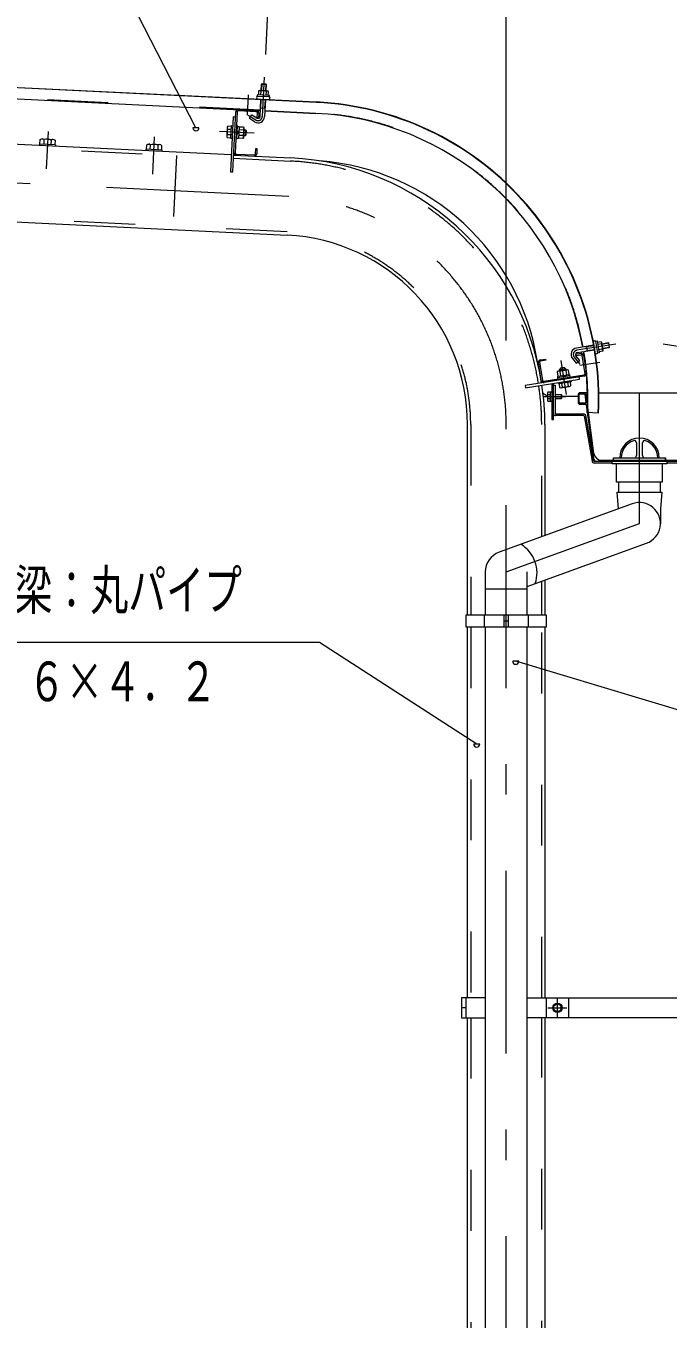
# Model space of a CAD drawing. Units: millimetres, scale not verified. Extents: x -35377 to 35394, y -16800 to 16800.
# Drawn here: x 19125 to 22498, y 6356 to 13151 of the extents above; entities that cross this region are included whole.
import ezdxf
from ezdxf.enums import TextEntityAlignment as Align

# ---------------------------------------------------------------- set-up
doc = ezdxf.new("R2010")
doc.units = ezdxf.units.MM
doc.header["$LTSCALE"] = 80
doc.linetypes.add('USER2', pattern=[10, 4, -6])
doc.linetypes.add('USER3', pattern=[24, 12, -5, 2, -5])
for name, color, linetype, lineweight in [('0-6_2-02BOLD', 7, 'Continuous', 18), ('0-7_2-12HIDDEN', 3, 'USER2', 18), ('0-8_2-22CENTER', 3, 'USER3', 18), ('0-9_2-42THIN', 4, 'Continuous', 18), ('0-A_2-52DIM', 3, 'Continuous', 18)]:
    doc.layers.add(name, color=color, linetype=linetype, lineweight=lineweight)
doc.styles.add('ＭＳ ゴシック', font='')
doc.styles.get('ＭＳ ゴシック').set_extended_font_data('MS Gothic')

msp = doc.modelspace()

# ---------------------------------------------------------------- linework, layer by layer
at = {"layer": '0-6_2-02BOLD'}
for p, q in [((20650.84, 12749.19), (12608.5, 13142.53)), ((12608.6, 13144.53), (20650.93, 12751.19)), ((17184.19, 12860.68), (20356.4, 12705.53)), ((20359.45, 12787.88), (20360.45, 12808.34)), ((20386.39, 12807.07), (20385.39, 12786.61)), ((20354.93, 12675.31), (20359.24, 12763.46)), ((20357.13, 12720.38), (20381.1, 12719.2)), ((20383.21, 12762.29), (20378.9, 12674.14)), ((20212.54, 12384.17), (20227.94, 12698.99)), ((20234.33, 12698.69), (20223.85, 12484.54)), ((20335.32, 12700.15), (20241.04, 12704.76)), ((20325.75, 12646.83), (20299.54, 12663.73)), ((20380.38, 12704.35), (20648, 12691.27)), ((20204.05, 12472.69), (17020.65, 12628.38)), ((20202.79, 12577.87), (20183.61, 12578.81)), ((20185.08, 12608.8), (20204.26, 12607.86)), ((20235.09, 12583.31), (20243.48, 12590.91)), ((20243.87, 12598.9), (20235.48, 12591.3)), ((20265.93, 12574.79), (20242.75, 12575.92)), ((20244.22, 12605.9), (20267.4, 12604.77)), ((19219.98, 12553.26), (19218.79, 12528.9)), ((19258, 12526.99), (19259.19, 12551.34)), ((19280.34, 12525.89), (19279.96, 12517.9)), ((19778.12, 12501.55), (19779.32, 12525.9)), ((19818.52, 12523.98), (19817.33, 12499.63)), ((19838.13, 12523.02), (19836.94, 12498.67)), ((20233.83, 12557.34), (20227.43, 12557.64)), ((19839.67, 12498.54), (19839.28, 12490.55)), ((20216.84, 12472.07), (20516.47, 12457.4)), ((20229.94, 12477.84), (20324.22, 12473.23)), ((22185.55, 11485), (22189.29, 11461.29)), ((22013.63, 11418.88), (22040.49, 11423.14)), ((22107.44, 11472.62), (22017.25, 11458.34)), ((22021, 11434.64), (22111.57, 11448.98)), ((22062.57, 11324.58), (22047.8, 11417.82)), ((22054.13, 11418.82), (22068.9, 11325.58)), ((22069.17, 11466.55), (22072.93, 11442.85)), ((22148.59, 11480.14), (22128.35, 11476.93)), ((22132.42, 11451.28), (22152.65, 11454.48)), ((21831.85, 11288.03), (21817.08, 11381.28)), ((21823.41, 11382.28), (21838.17, 11289.04)), ((21952.74, 11355.79), (21959.61, 11350.8)), ((21995.83, 11402.56), (22015.46, 11378.31)), ((21845.49, 11283.72), (22057.26, 11317.26)), ((21934.29, 11312.37), (21930.67, 11335.3)), ((21942.47, 11305.56), (21949.12, 11314.72)), ((21957.03, 11315.97), (21950.38, 11306.81)), ((21960.32, 11340), (21963.95, 11317.07)), ((22033.39, 11294.04), (22031.4, 11306.68)), ((21866.36, 11214.62), (21880.33, 11214.62)), ((21895.93, 11083.07), (21895.93, 11272.27)), ((21895.93, 11263.07), (21905.13, 11263.07)), ((21905.13, 11263.07), (21905.13, 11114.27)), ((21905.13, 11215.07), (21936.33, 11215.07)), ((21943.57, 11253.89), (21940.55, 11272.86)), ((21970.21, 11277.55), (21973.21, 11258.58)), ((22025.93, 11213.07), (22025.93, 11173.07)), ((22031.93, 11173.07), (22031.93, 11213.07)), ((22074.43, 11223.07), (22035.93, 11223.07)), ((22035.93, 11217.07), (22057.18, 11217.07)), ((22061.14, 11213.6), (22066.49, 11173.6)), ((22108.56, 10903.78), (22067.09, 11214.39)), ((22134.44, 11223.07), (22561.42, 11223.07)), ((21880.33, 11191.52), (21866.36, 11191.52)), ((21940.34, 11204.97), (22027.62, 11205.73)), ((22062.52, 11169.07), (22035.93, 11169.07)), ((22035.93, 11163.07), (22064.39, 11163.07)), ((22068.35, 11159.6), (22105.62, 10880.43)), ((21907.14, 11112.27), (22054.6, 11112.27)), ((22054.6, 11103.07), (21907.14, 11103.07)), ((22056.57, 11101.42), (22098.58, 10863.13)), ((22107.64, 10864.72), (22065.63, 11103.01)), ((22132.07, 11116.89), (22072.14, 11119.82)), ((21444.73, 10055.89), (21444.73, 11055.89)), ((21851.13, 11055.89), (21851.13, 10472.86)), ((22331.94, 10960.27), (22331.94, 10893.07)), ((22363.94, 10893.07), (22363.94, 10960.27)), ((22483.93, 10869.07), (22483.93, 10881.07)), ((22109.61, 10863.07), (22586.26, 10863.07)), ((22203.94, 10853.87), (22109.61, 10853.87)), ((22148.2, 10869.07), (22547.67, 10869.07)), ((22491.94, 10862.27), (22491.94, 10850.27)), ((22586.26, 10853.87), (22491.94, 10853.87)), ((22237.92, 10754.26), (22237.92, 10701.67)), ((22457.93, 10701.67), (22457.93, 10754.26)), ((22237.93, 10613.68), (22229.92, 10701.67)), ((22310.31, 10640.02), (21610.31, 10385.2)), ((21757.92, 10204.86), (22385.57, 10433.29)), ((21537.92, 10281.84), (21537.92, 10055.89)), ((21757.92, 10055.89), (21757.92, 10281.84)), ((21851.13, 10238.79), (21851.13, 10055.89)), ((21757.92, 10192.05), (21537.9, 10192.05)), ((21444.73, 8043.89), (21444.73, 9991.89)), ((21531.52, 10055.89), (21531.52, 9991.89)), ((21537.92, 9991.89), (21537.92, 2826.27)), ((21635.73, 10055.89), (21635.73, 9991.89)), ((21660.13, 10023.89), (21635.73, 10023.89)), ((21660.13, 9991.89), (21660.13, 10055.89)), ((21757.96, 2826.27), (21757.96, 9991.89)), ((21764.3, 9991.89), (21764.3, 10055.89)), ((21851.13, 9991.89), (21851.13, 8043.89)), ((21438.32, 7939.89), (21438.32, 8043.89)), ((21857.52, 8043.89), (21857.52, 7939.89)), ((21977.53, 7939.89), (21977.53, 8043.89)), ((21438.32, 7991.9), (21413.92, 7991.9)), ((21444.73, 2826.27), (21444.73, 7939.89)), ((21851.13, 7939.89), (21851.13, 2826.28))]:
    msp.add_line(p, q, dxfattribs=at)
for points in [[(20361.53, 12810.3), (20363.26, 12845.51), (20387.22, 12844.34), (20385.51, 12809.13)], [(20363.26, 12845.51), (20365.35, 12847.41), (20385.32, 12846.44), (20387.22, 12844.34)], [(13824.48, 12784.69), (13952.36, 12371.56), (20496.62, 12051.5)], [(20398.36, 12785.97), (20399.36, 12806.44), (20395.99, 12808.61), (20351.04, 12810.82), (20347.47, 12808.97), (20346.46, 12788.51)], [(20226.61, 12671.82), (20213.81, 12672.45), (20199.75, 12384.8), (20212.54, 12384.17)], [(20299.54, 12663.73), (20312.54, 12683.9), (20338.75, 12667.01)], [(20347.79, 12693.13), (20346.47, 12665.96), (20340.07, 12666.28), (20341.4, 12693.44)], [(20204.99, 12622.86), (20185.8, 12623.79), (20182.78, 12619.11), (20180.32, 12568.77), (20182.86, 12563.82), (20202.06, 12562.87)], [(20208.26, 12558.58), (20201.85, 12558.9), (20205.18, 12626.83), (20211.57, 12626.51)], [(20233.83, 12557.34), (20237.15, 12625.26), (20230.76, 12625.57)], [(20237.01, 12622.46), (20245, 12622.07), (20241.96, 12559.75), (20233.96, 12560.14)], [(20244.95, 12620.9), (20268.14, 12619.76), (20270.68, 12614.81), (20268.22, 12564.47), (20265.19, 12559.78), (20242.01, 12560.92)], [(20270.23, 12605.62), (20278.22, 12605.23), (20276.66, 12573.27), (20268.66, 12573.66)], [(20276.66, 12573.27), (20282.94, 12578.97), (20283.93, 12598.95), (20278.22, 12605.23)], [(19280.34, 12525.89), (19196.45, 12529.99), (19196.06, 12522)], [(19199.18, 12529.86), (19200.38, 12554.21), (19206.8, 12557.52), (19272.72, 12554.3), (19278.8, 12550.38), (19277.61, 12526.02)], [(19758.51, 12502.51), (19759.71, 12526.86), (19766.12, 12530.17), (19832.05, 12526.95), (19838.13, 12523.02)], [(20330.93, 12479.3), (20332.25, 12506.46), (20338.65, 12506.16), (20337.32, 12478.99)], [(19839.67, 12498.54), (19755.78, 12502.64), (19755.38, 12494.65)], [(22126.32, 11489.77), (22146.56, 11492.97), (22149.08, 11489.84), (22156.14, 11445.41), (22154.68, 11441.65), (22134.45, 11438.44)], [(22154.49, 11455.77), (22189.29, 11461.29), (22190.96, 11463.58), (22187.85, 11483.33), (22185.55, 11485), (22150.73, 11479.49)], [(22039.48, 11429.46), (22012.62, 11425.21), (22013.63, 11418.88)], [(22015.46, 11378.31), (22034.12, 11393.42), (22014.49, 11417.66)], [(21827.72, 11395.92), (21854.58, 11400.17), (21855.58, 11393.85), (21828.73, 11389.6)], [(21952.74, 11355.79), (21932.98, 11352.65), (21928, 11345.79)], [(21929.26, 11337.9), (21928, 11345.79), (21959.61, 11350.8), (21960.86, 11342.9)], [(22058.26, 11310.94), (21746.93, 11261.63), (21748.94, 11248.99), (22033.39, 11294.04)], [(21978.77, 11319.42), (21975.15, 11342.35), (21969.94, 11344.34), (21920.16, 11336.45), (21915.83, 11332.95), (21919.47, 11310.03)], [(21984.96, 11305.81), (21983.96, 11312.13), (21916.79, 11301.5), (21917.79, 11295.17)], [(21919.56, 11301.93), (21918.31, 11309.83), (21979.94, 11319.6), (21981.19, 11311.69)], [(21987.97, 11286.85), (21988.97, 11280.53), (21921.8, 11269.88), (21920.79, 11276.21)], [(21880.33, 11226.17), (21866.36, 11226.17), (21864.34, 11222.67), (21864.34, 11183.47), (21866.36, 11179.98), (21880.33, 11179.98)], [(21886.73, 11178.07), (21880.33, 11178.07), (21880.33, 11228.07), (21886.73, 11228.07)], [(21886.73, 11270.81), (21886.73, 11083.07), (21895.93, 11083.07)], [(21936.33, 11215.07), (21936.33, 11191.07), (21905.13, 11191.07)], [(21925.73, 11270.51), (21928.74, 11251.54), (21933.94, 11249.54), (21983.71, 11257.42), (21988.04, 11260.93), (21985.03, 11279.91)], [(21936.33, 11191.07), (21940.34, 11195.07), (21940.34, 11211.07), (21936.33, 11215.07)], [(22211.94, 10869.07), (22211.94, 10881.07), (22483.94, 10881.07), (22483.94, 10869.07)], [(22491.94, 10850.27), (22203.94, 10850.27), (22203.94, 10862.27)], [(22467.94, 10850.27), (22467.94, 10754.26), (22227.94, 10754.26), (22227.94, 10850.27)], [(22229.92, 10701.67), (22465.93, 10701.67), (22457.93, 10613.72), (22457.93, 10536.66)], [(21537.92, 8043.89), (21413.92, 8043.89), (21413.92, 7939.89), (21537.92, 7939.89)], [(21757.96, 8043.89), (23281.93, 8043.89), (23281.93, 7939.89), (21757.96, 7939.89)]]:
    msp.add_lwpolyline(points, dxfattribs=at)
for points in [[(20404.06, 12779.28), (20404.38, 12785.67), (20340.46, 12788.81), (20340.14, 12782.42)], [(22135.39, 11432.5), (22129.08, 11431.5), (22119.05, 11494.71), (22125.37, 11495.71)], [(21438.33, 9991.89), (21438.33, 10055.89), (21857.52, 10055.89), (21857.52, 9991.89)], [(21897.03, 7980.35), (21917.02, 7968.8), (21937.04, 7980.35), (21937.04, 8003.43), (21917.02, 8014.99), (21897.03, 8003.43)]]:
    msp.add_lwpolyline(points, close=True, dxfattribs=at)
for radius in [25, 19.6]:
    msp.add_circle((21917.02, 7991.9), radius, dxfattribs=at)
for centre, radius, start, end in [((20343.75, 12774.23), 8, 87.19978, 267.19978), ((20353.49, 12799.19), 11.5, 52.81572, 112.81572), ((20371.41, 12766.78), 42.99, 69.61201, 104.78793), ((20392.42, 12797.28), 11.5, 61.58423, 121.58423), ((20399.69, 12771.49), 8, 267.20061, 87.20059), ((20240.72, 12698.37), 12.8, 87.19728, 177.19728), ((20574.73, 11193.06), 1558, 357.19991, 87.20001), ((20574.73, 11193.06), 1560, 357.19991, 87.2), ((20240.72, 12698.37), 6.4, 87.19728, 177.19728), ((20344.44, 12675.83), 34.5, 237.19998, 357.19998), ((20335.01, 12693.76), 6.4, 357.2092, 87.2012), ((20335.01, 12693.76), 12.8, 357.20143, 87.2012), ((20344.44, 12675.83), 10.5, 237.19998, 357.19998), ((20574.73, 11193.06), 1500, 10.38887, 87.20001), ((20191.94, 12570.89), 11.51, 136.47221, 177.19904), ((20223.33, 12591.9), 41.84, 156.17363, 198.22444), ((20194.14, 12615.87), 11.51, 177.19904, 217.92586), ((20227.66, 12591.68), 41.84, 336.17365, 18.22444), ((20256.86, 12567.71), 11.51, 357.19905, 37.92586), ((20259.06, 12612.7), 11.51, 316.47221, 357.19904), ((19209.62, 12542.23), 15.13, 46.76883, 87.19998), ((19237.08, 12500.86), 55.12, 66.33568, 108.06429), ((19268.43, 12539.35), 15.14, 87.19998, 127.6283), ((19768.95, 12514.87), 15.13, 46.76883, 87.19998), ((19796.4, 12473.5), 55.12, 66.33568, 108.06429), ((19827.76, 12511.99), 15.14, 87.19998, 127.6283), ((20230.24, 12484.22), 12.8, 177.19728, 267.18843), ((20230.24, 12484.22), 6.4, 177.19728, 267.18843), ((20324.53, 12479.61), 12.8, 267.19951, 357.20206), ((20324.53, 12479.61), 6.4, 267.19951, 357.20918), ((20447.93, 11055.89), 1403.2, 8.99988, 87.19992), ((20574.73, 11193.06), 1252, 8.8508, 85.64871), ((20447.93, 11055.89), 996.8, 0, 87.19992), ((22113.07, 11489.72), 6.69, 8.99693, 188.99693), ((22138.21, 11485.07), 11.5, 334.61195, 34.61194), ((22022.64, 11424.26), 34.5, 98.99751, 218.99992), ((22022.64, 11424.26), 10.5, 98.99451, 218.99451), ((22041.49, 11416.82), 12.8, 9.0014, 99.00119), ((22041.49, 11416.82), 6.4, 9.00261, 98.99463), ((20574.73, 11193.06), 1500, 357.19992, 9.47205), ((22122.27, 11434.48), 6.26, 188.99661, 8.99661), ((22110.14, 11460.9), 42.99, 351.41122, 26.58713), ((22144.3, 11446.58), 11.5, 343.38046, 43.38045), ((21829.72, 11383.28), 12.8, 99.00055, 189.0031), ((21829.72, 11383.28), 6.4, 98.99463, 189.0043), ((21844.49, 11290.03), 12.8, 189.01418, 279.00533), ((21844.49, 11290.03), 6.4, 189.01538, 279.00653), ((21924.61, 11325.52), 11.51, 58.27299, 98.9998), ((21951.61, 11299.07), 41.84, 77.97704, 120.02785), ((21969.1, 11332.56), 11.51, 98.9998, 139.72662), ((22056.26, 11323.58), 6.4, 279.00655, 9.00653), ((22056.26, 11323.58), 12.8, 279.00534, 9.00533), ((20447.93, 11055.89), 1403.2, 0, 8.47734), ((21884.79, 11264.49), 60, 223.27379, 250.07101), ((21873.6, 11220.39), 9.27, 180, 218.5314), ((21898.38, 11203.07), 34.04, 160.16864, 199.82909), ((21934.78, 11261.32), 11.51, 278.9998, 319.72662), ((21952.28, 11294.8), 41.84, 257.97704, 300.02785), ((21979.26, 11268.37), 11.51, 238.27298, 278.9998), ((22035.93, 11213.07), 10, 90, 180), ((22035.93, 11213.07), 4, 90, 180), ((22057.18, 11213.07), 10, 7.60199, 90), ((22057.18, 11213.07), 4, 7.60417, 90), ((21873.6, 11185.75), 9.26, 141.45374, 180), ((22035.93, 11173.07), 10, 180, 270), ((22035.93, 11173.07), 4, 180, 270), ((22062.52, 11173.07), 4, 270, 7.60158), ((22064.39, 11159.07), 4, 7.60417, 90), ((21907.14, 11114.27), 11.2, 180, 270), ((21907.14, 11114.27), 2, 180, 270), ((22054.6, 11101.07), 11.2, 10.00008, 90), ((22054.6, 11101.07), 2, 10.00023, 90), ((22347.94, 10881.07), 104, 0, 180), ((22347.94, 10881.07), 96, 109.47116, 180), ((22319.94, 10960.27), 12, 0, 109.47487), ((22375.94, 10960.27), 12, 70.5251, 180), ((22347.94, 10881.07), 96, 0, 70.52881), ((22125.44, 10883.07), 20, 187.60312, 270), ((22148.2, 10909.07), 40, 187.60284, 270), ((22319.94, 10893.07), 12, 270, 0), ((22375.94, 10893.07), 12, 180, 270), ((22109.61, 10865.07), 11.2, 189.99995, 270), ((22109.61, 10865.07), 2, 190.00023, 270), ((22347.94, 10536.66), 110, 289.99896, 110.0006), ((21632.73, 10276.33), 177.08, 341.60916, 58.39586), ((21647.93, 10281.84), 110, 110.00227, 180)]:
    msp.add_arc(centre, radius, start, end, dxfattribs=at)
at = {"layer": '0-7_2-12HIDDEN'}
for p, q in [((20356.5, 12707.52), (17184.29, 12862.67)), ((20380.48, 12706.35), (20648.1, 12693.26)), ((17019.83, 12611.61), (20203.23, 12455.91)), ((19916.37, 12469.94), (19898.16, 12097.59)), ((20216.01, 12455.28), (20515.66, 12440.63)), ((20497.45, 12068.27), (13947.08, 12388.64)), ((21461.53, 11055.89), (21461.53, 10055.89)), ((21834.33, 10466.74), (21834.33, 11055.89)), ((21834.33, 10055.89), (21834.33, 10232.67)), ((21461.53, 9991.89), (21461.53, 8043.89)), ((21834.33, 8043.89), (21834.33, 9991.89)), ((21461.53, 7939.89), (21461.53, 2826.27)), ((21834.33, 2826.28), (21834.33, 7939.89))]:
    msp.add_line(p, q, dxfattribs=at)
for centre, radius, start, end in [((20574.73, 11193.06), 1502, 10.38693, 87.2), ((20447.93, 11055.89), 1386.4, 8.99983, 87.19992), ((20447.93, 11055.89), 1013.6, 0, 87.19992), ((20574.73, 11193.06), 1502, 357.19991, 9.47142), ((20447.93, 11055.89), 1386.4, 0, 8.47098)]:
    msp.add_arc(centre, radius, start, end, dxfattribs=at)
at = {"layer": '0-8_2-22CENTER'}
for p, q in [((20377.03, 12881.52), (20366.91, 12674.73)), ((20292.39, 12788.75), (20287.19, 12682.48)), ((20292.75, 12682.37), (20332.26, 12656.92)), ((20506.55, 12254.46), (13814.54, 12581.75)), ((19241.71, 12595.87), (19232.14, 12400.09)), ((20323.38, 12586.99), (20141.6, 12595.9)), ((19791.47, 12372.74), (19801.04, 12568.51)), ((22223.61, 11478.88), (22019.12, 11446.48)), ((22676.74, 11446.48), (22472.26, 11478.88)), ((21965.09, 11213.97), (21936.6, 11393.72)), ((22005.16, 11410.11), (22034.73, 11373.58)), ((22035.44, 11368.07), (22140.52, 11384.71)), ((21844.34, 11203.07), (21960.33, 11203.07)), ((21647.93, -1848.11), (21647.93, 11055.89)), ((21917.02, 7941.89), (21917.02, 8041.88)), ((21867.02, 7991.9), (21967.03, 7991.9))]:
    msp.add_line(p, q, dxfattribs=at)
msp.add_lwpolyline([(21647.93, 10281.84), (22347.94, 10536.65), (22347.94, 11223.07)], dxfattribs=at)
for centre, radius, start, end in [((20344.44, 12675.83), 22.5, 237.19998, 357.19998), ((20447.93, 11055.89), 1200, 0, 87.19992), ((22022.64, 11424.26), 22.5, 99.0022, 219.0022)]:
    msp.add_arc(centre, radius, start, end, dxfattribs=at)
at = {"layer": '0-9_2-42THIN'}
for p, q in [((20363.54, 12810.21), (20365.35, 12847.41)), ((20385.33, 12846.44), (20383.5, 12809.22)), ((20356.76, 12712.91), (20359.14, 12720.27)), ((20359.14, 12720.27), (20361.24, 12763.36)), ((20268.87, 12577.66), (20280.85, 12577.07)), ((20282.02, 12601.04), (20270.03, 12601.63)), ((22187.84, 11483.33), (22151.04, 11477.5)), ((22154.18, 11457.75), (22190.96, 11463.58)), ((21931.33, 11350.37), (21933.21, 11338.53)), ((21956.9, 11342.27), (21955.03, 11354.12)), ((21939.54, 11211.87), (21905.13, 11211.87)), ((21905.13, 11194.27), (21939.54, 11194.27))]:
    msp.add_line(p, q, dxfattribs=at)
for points in [[(20381.21, 12762.38), (20379.11, 12719.3), (20380.74, 12711.74)], [(22107.8, 11470.66), (22069.49, 11464.59), (22061.8, 11465.39)], [(22065.56, 11441.68), (22072.62, 11444.83), (22111.24, 11450.95)]]:
    msp.add_lwpolyline(points, dxfattribs=at)
at = {"layer": '0-A_2-52DIM'}
for p, q in [((21647.93, 11498.29), (21647.93, 14371.94)), ((20410.25, 13560.71), (20382.9, 13001.37)), ((20034.02, 12615.37), (20002.02, 12615.37)), ((21713.99, 9812.72), (21681.99, 9812.72)), ((21509.17, 9377.56), (21477.17, 9377.56))]:
    msp.add_line(p, q, dxfattribs=at)
for points in [[(20018.02, 12615.37), (18427.95, 15711.89), (15467.95, 15711.89)], [(21493.17, 9377.56), (20667.93, 9911.89), (18187.93, 9911.89)], [(27227.96, 9111.88), (24027.95, 9111.88), (21697.99, 9812.72)]]:
    msp.add_lwpolyline(points, dxfattribs=at)
for centre in [(20018.02, 12615.37), (21697.99, 9812.72), (21493.17, 9377.56)]:
    msp.add_arc(centre, 16, 180, 0, dxfattribs=at)

# ---------------------------------------------------------------- texts
at = {"layer": '0-A_2-52DIM', "color": 7, "style": 'ＭＳ ゴシック', "width": 0.7}
for s, p in [('柱・梁：丸パイプ', (18667.93, 10020.32)), ('φ１０１．６×４．２', (18187.93, 9540.31))]:
    msp.add_text(s, height=208.4, dxfattribs=at).set_placement(p, align=Align.BOTTOM_LEFT)

doc.saveas('drawing.dxf')
